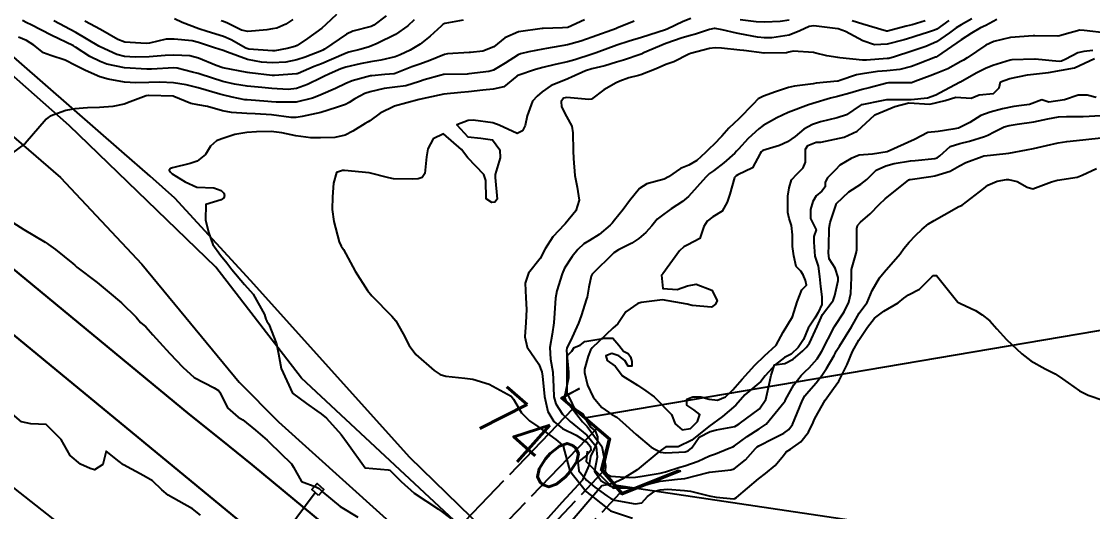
# Model space of a CAD drawing. Header units: metres. Extents: x 318500 to 325275, y 7408834 to 7428799.
# Drawn here: x 322981.1 to 323068.2, y 7421359.4 to 7421399.3 of the extents above; entities that cross this region are included whole.
import ezdxf
from ezdxf.enums import TextEntityAlignment as Align

# ---------------------------------------------------------------- set-up
doc = ezdxf.new("R2010")
doc.units = ezdxf.units.M
doc.header["$MEASUREMENT"] = 0
doc.linetypes.add('CONTINUO', pattern=[0])
doc.linetypes.add('TRACEJADO', pattern=[8.7, 8, -0.7])
for name, color, linetype in [('BUEIRO', 151, 'Continuous'), ('Cotas', 45, 'Continuous'), ('Curvas de Nivel 1m', 11, 'Continuous'), ('Curvas de Nivel 5m', 15, 'Continuous'), ('Divisas', 45, 'Continuous'), ('Hidrografia', 140, 'Continuous'), ('Linha Férrea', 20, 'Continuous'), ('Pontes_Viadutos_Tubos', 190, 'Continuous'), ('Pórticos', 45, 'Continuous'), ('TEXTO', 45, 'Continuous'), ('Vias Primárias', 230, 'Continuous'), ('Vias Secundárias', 230, 'Continuous')]:
    doc.layers.add(name, color=color, linetype=linetype)
doc.styles.add('Style-STANDARD', font='STANDARD.shx')

msp = doc.modelspace()

# ---------------------------------------------------------------- linework, layer by layer
at = {"layer": 'BUEIRO', "linetype": 'TRACEJADO', "flags": 128}
for points in [[(322996.659, 7421337.392), (323025.949, 7421367.812)], [(322998.421, 7421335.618), (323027.841, 7421366.174)], [(323002.664, 7421335.576), (323028.339, 7421362.63)], [(323004.302, 7421334.197), (323029.772, 7421360.946)]]:
    msp.add_lwpolyline(points, dxfattribs=at)
at = {"layer": 'BUEIRO', "linetype": 'CONTINUO'}
for points in [[(323024.949, 7421368.678, 739.691), (323026.455, 7421369.449, 736.355)], [(323026.455, 7421369.449, 736.355), (323025.076, 7421368.662, 736.358)], [(323028.833, 7421365.315, 739.679), (323024.949, 7421368.678, 739.691)], [(323024.949, 7421368.678, 739.691), (323025.076, 7421368.662, 736.358), (323028.937, 7421365.361, 736.338), (323028.833, 7421365.315, 739.679)], [(323028.937, 7421365.361, 736.338), (323028.356, 7421362.82, 736.474)], [(323028.188, 7421362.807, 740.257), (323028.833, 7421365.315, 739.679)], [(323028.188, 7421362.807, 740.257), (323028.356, 7421362.82, 736.474), (323029.942, 7421360.959, 736.472), (323029.897, 7421360.8, 740.265)], [(323029.897, 7421360.8, 740.265), (323028.188, 7421362.807, 740.257)], [(323034.685, 7421362.729, 738.948), (323029.897, 7421360.8, 740.265)], [(323034.685, 7421362.729, 738.948), (323034.491, 7421362.784, 735.22), (323029.942, 7421360.959, 736.472)]]:
    msp.add_polyline3d(points, dxfattribs=at)
at = {"layer": 'Curvas de Nivel 1m', "flags": 128}
for points, elevation in [([(323026.862, 7421399.397), (323025.5, 7421398.785), (323025.483, 7421398.778), (323025.073, 7421398.766), (323023.499, 7421398.714), (323023.417, 7421398.709), (323021.496, 7421398.447), (323020.388, 7421397.934), (323019.484, 7421397.211), (323018.581, 7421396.853), (323017.586, 7421396.76), (323017.478, 7421396.751), (323015.727, 7421396.646), (323015.475, 7421396.584), (323014.278, 7421396.102), (323013.463, 7421395.814), (323012.807, 7421395.583), (323011.451, 7421395.046), (323011.374, 7421395.028), (323010.626, 7421394.962), (323009.557, 7421394.87), (323009.448, 7421394.854), (323007.973, 7421394.463), (323007.439, 7421394.238), (323006.622, 7421393.822), (323005.424, 7421393.318), (323005.222, 7421393.234), (323004.734, 7421393.04), (323003.417, 7421392.717), (323001.788, 7421392.704), (323001.417, 7421392.739), (323001.102, 7421392.77), (322999.418, 7421392.893), (322999.225, 7421392.919), (322998.214, 7421393.128), (322997.422, 7421393.303), (322997.204, 7421393.361), (322995.431, 7421393.885), (322994.472, 7421394.137), (322993.437, 7421394.3), (322992.313, 7421394.331), (322991.437, 7421394.324), (322990.37, 7421394.297), (322989.436, 7421394.335), (322988.127, 7421394.573), (322987.442, 7421394.767), (322986.274, 7421395.288), (322985.723, 7421395.566), (322985.454, 7421395.708), (322984.633, 7421396.134), (322983.462, 7421396.505), (322982.851, 7421396.716), (322982.067, 7421397.341), (322981.476, 7421397.73), (322980.841, 7421397.998)], 743), ([(323017.001, 7421399.384), (323015.503, 7421399.109), (323015.358, 7421399.046), (323015.196, 7421398.903), (323014.309, 7421398.094), (323013.485, 7421397.436), (323012.689, 7421396.932), (323011.864, 7421396.554), (323011.472, 7421396.413), (323010.308, 7421396.127), (323009.465, 7421395.986), (323008.617, 7421395.835), (323007.458, 7421395.56), (323007.047, 7421395.415), (323006.131, 7421395.02), (323005.674, 7421394.799), (323005.445, 7421394.687), (323004.335, 7421394.148), (323003.431, 7421393.821), (323002.753, 7421393.744), (323001.431, 7421393.823), (323000.622, 7421393.903), (322999.434, 7421394.027), (322998.394, 7421394.167), (322997.439, 7421394.389), (322995.612, 7421394.994), (322995.448, 7421395.044), (322994.989, 7421395.167), (322993.745, 7421395.477), (322993.453, 7421395.5), (322991.644, 7421395.409), (322991.452, 7421395.402), (322991.279, 7421395.394), (322989.453, 7421395.495), (322988.006, 7421395.812), (322987.457, 7421396.02), (322986.62, 7421396.441), (322985.469, 7421397.195), (322985.288, 7421397.302), (322983.483, 7421398.172), (322981.847, 7421398.993), (322981.497, 7421399.171), (322981.15, 7421399.355)], 744), ([(323010.742, 7421399.731), (323009.732, 7421398.977), (323009.499, 7421398.871), (323008.011, 7421398.479), (323007.492, 7421398.244), (323005.72, 7421397.026), (323005.568, 7421396.94), (323005.478, 7421396.903), (323004.145, 7421396.374), (323003.466, 7421396.146), (323002.559, 7421395.974), (323001.463, 7421395.92), (323000.594, 7421395.962), (322999.466, 7421396.197), (322997.835, 7421396.774), (322997.477, 7421396.911), (322996.763, 7421397.147), (322995.476, 7421397.576), (322994.943, 7421397.703), (322993.48, 7421397.849), (322992.844, 7421397.835), (322991.474, 7421397.511), (322991.22, 7421397.476), (322989.475, 7421397.604), (322988.918, 7421397.808), (322987.49, 7421398.621), (322986.233, 7421399.289)], 746), ([(323035.513, 7421399.527), (323034.88, 7421399.269), (323033.574, 7421398.659), (323033.5, 7421398.625), (323033.446, 7421398.608), (323031.493, 7421397.979), (323030.505, 7421397.684), (323029.486, 7421397.357), (323027.815, 7421396.735), (323027.572, 7421396.645), (323027.478, 7421396.616), (323026.065, 7421396.16), (323025.468, 7421395.989), (323024.464, 7421395.776), (323023.461, 7421395.545), (323022.879, 7421395.378), (323021.451, 7421394.882), (323021.41, 7421394.861), (323021.362, 7421394.821), (323020.294, 7421393.975), (323019.434, 7421393.772), (323018.585, 7421393.701), (323017.43, 7421393.566), (323016.796, 7421393.513), (323015.427, 7421393.363), (323015.039, 7421393.291), (323013.42, 7421392.92), (323011.415, 7421392.405), (323010.25, 7421391.809), (323009.402, 7421391.212), (323009.261, 7421391.122), (323009.032, 7421390.984), (323008.028, 7421390.356), (323007.386, 7421390.035), (323006.554, 7421389.841), (323005.382, 7421389.804), (323004.595, 7421389.828), (323003.384, 7421389.985), (323002.237, 7421390.221), (323001.389, 7421390.322), (323000.184, 7421390.302), (322999.387, 7421390.246), (322998.433, 7421390.076), (322997.379, 7421389.743), (322996.937, 7421389.584), (322996.441, 7421389.149), (322996.046, 7421388.467), (322995.352, 7421387.931), (322994.779, 7421387.738), (322993.343, 7421387.387), (322993.204, 7421387.331), (322993.081, 7421387.194), (322993.184, 7421387.038), (322993.337, 7421386.902), (322994.385, 7421386.229), (322995.326, 7421385.806), (322996.721, 7421385.751), (322997.324, 7421385.529), (322997.516, 7421385.332), (322997.573, 7421385.136), (322997.517, 7421384.937), (322997.314, 7421384.771), (322996.059, 7421384.402), (322996.033, 7421383.153), (322996.288, 7421382.137), (322996.644, 7421381.146), (322997.251, 7421380.273), (322997.783, 7421379.669), (322998.171, 7421379.126), (322999.222, 7421377.894), (322999.923, 7421377.099), (323000.828, 7421375.443), (323000.946, 7421375.084), (323001.02, 7421374.924), (323001.176, 7421374.671), (323001.818, 7421373.073), (323001.973, 7421372.246), (323002.193, 7421371.069), (323003.1, 7421369.06), (323004.261, 7421368.212), (323005.086, 7421367.616), (323005.434, 7421367.375), (323005.865, 7421367.018), (323007.06, 7421365.697), (323007.585, 7421364.995), (323009.02, 7421362.98), (323010.905, 7421362.838), (323011.018, 7421362.796), (323011.946, 7421361.872), (323013, 7421360.92), (323014.981, 7421359.633), (323015.993, 7421358.885)], 741), ([(323006.686, 7421399.838), (323005.835, 7421399.025), (323005.497, 7421398.72), (323004.332, 7421397.891), (323003.483, 7421397.317), (323003.311, 7421397.233), (323002.69, 7421397.068), (323001.672, 7421396.883), (323001.477, 7421396.879), (322999.564, 7421397.024), (322999.479, 7421397.041), (322999.32, 7421397.112), (322998.136, 7421397.78), (322997.489, 7421398.065), (322996.179, 7421398.468), (322995.493, 7421398.68), (322994.144, 7421399.18), (322993.504, 7421399.488)], 747), ([(323003.143, 7421399.426), (323002.562, 7421399.069), (323001.831, 7421398.742), (323001.496, 7421398.668), (323001.014, 7421398.606), (322999.493, 7421398.456), (322998.959, 7421398.583), (322997.834, 7421399.135), (322997.502, 7421399.271), (322997.314, 7421399.331)], 748), ([(323058.356, 7421399.489), (323057.51, 7421399.005), (323057.098, 7421398.754), (323056.561, 7421398.354), (323055.493, 7421397.622), (323054.634, 7421397.233), (323053.485, 7421396.862), (323052.063, 7421396.411), (323051.617, 7421396.279), (323051.478, 7421396.258), (323049.791, 7421396.13), (323049.475, 7421396.128), (323047.62, 7421396.327), (323047.478, 7421396.343), (323046.558, 7421396.484), (323045.685, 7421396.7), (323045.482, 7421396.746), (323043.835, 7421396.876), (323043.482, 7421396.774), (323043.289, 7421396.724), (323041.481, 7421396.694), (323039.814, 7421396.906), (323039.484, 7421396.956), (323037.993, 7421397.11), (323037.485, 7421397.137), (323037.03, 7421397.07), (323035.48, 7421396.677), (323035.348, 7421396.632), (323034.114, 7421396.006), (323033.467, 7421395.783), (323032.696, 7421395.437), (323031.454, 7421394.934), (323031.258, 7421394.887), (323030.473, 7421394.7), (323029.723, 7421394.428), (323029.444, 7421394.29), (323028.44, 7421393.72), (323027.423, 7421392.971), (323027.227, 7421392.938), (323025.425, 7421393.098), (323025.159, 7421393.029), (323024.964, 7421392.767), (323024.985, 7421392.336), (323025.408, 7421391.554), (323025.839, 7421390.756), (323025.924, 7421390.223), (323025.942, 7421388.754), (323025.978, 7421388.136), (323026.087, 7421386.753), (323026.277, 7421385.804), (323026.434, 7421384.749), (323026.165, 7421383.894), (323025.291, 7421382.82), (323025.263, 7421382.788), (323025.239, 7421382.761), (323024.28, 7421381.77), (323023.676, 7421380.784), (323023.252, 7421380.006), (323022.305, 7421378.804), (323022.026, 7421378.011), (323022.096, 7421376.807), (323022.149, 7421375.852), (323022.099, 7421374.806), (323021.996, 7421373.636), (323022.188, 7421372.805), (323023.139, 7421371.412), (323023.398, 7421370.786), (323023.454, 7421370.456), (323023.616, 7421368.782), (323023.877, 7421367.568), (323024.359, 7421366.771), (323025.072, 7421366.202), (323026.173, 7421365.639), (323027.055, 7421365.074), (323027.338, 7421364.736), (323027.369, 7421364.411), (323027.039, 7421364.021), (323026.332, 7421363.445), (323026.392, 7421362.746), (323027.012, 7421361.989), (323027.706, 7421361.428), (323028.667, 7421360.715), (323028.997, 7421360.49), (323029.332, 7421360.368), (323030.991, 7421360.065), (323031.518, 7421360.149), (323031.989, 7421360.67), (323032.572, 7421361.096), (323033.006, 7421361.216), (323033.6, 7421361.246), (323035.005, 7421361.151), (323035.48, 7421361.098), (323037.001, 7421360.719), (323037.583, 7421360.594), (323038.998, 7421360.473), (323039.087, 7421360.491), (323039.22, 7421360.577), (323041.015, 7421362.099), (323041.595, 7421362.541), (323042.367, 7421363.193), (323043.042, 7421363.995), (323043.27, 7421364.295), (323043.604, 7421364.514), (323044.457, 7421365.108), (323045.071, 7421365.885), (323045.283, 7421366.291), (323045.375, 7421366.496), (323045.601, 7421367.008), (323046.435, 7421368.48), (323046.701, 7421368.881), (323047.115, 7421369.441), (323047.54, 7421370.048), (323047.776, 7421370.46), (323048.216, 7421371.382), (323048.664, 7421372.447), (323049.169, 7421373.378), (323049.605, 7421374.007), (323049.889, 7421374.433), (323050.452, 7421375.17), (323051.2, 7421375.728), (323052.361, 7421376.403), (323052.828, 7421376.783), (323053.22, 7421377.068), (323054.097, 7421377.511), (323054.981, 7421378.373), (323055.1, 7421378.513), (323055.242, 7421378.617), (323055.492, 7421378.615), (323055.703, 7421378.363), (323057.212, 7421376.458), (323057.44, 7421376.337), (323058.661, 7421375.775), (323059.201, 7421375.434), (323059.823, 7421374.931), (323060.39, 7421374.298), (323061.177, 7421373.435), (323062.419, 7421372.271), (323063.152, 7421371.694), (323064.334, 7421371.05), (323065.136, 7421370.639), (323065.75, 7421370.224), (323067.12, 7421369.249), (323067.816, 7421368.898), (323069.113, 7421368.473)], 739), ([(323060.391, 7421399.427), (323059.51, 7421398.953), (323059.077, 7421398.746), (323058.338, 7421398.327), (323057.495, 7421397.795), (323055.574, 7421396.462), (323055.48, 7421396.399), (323055.464, 7421396.386), (323055.412, 7421396.371), (323054.025, 7421395.832), (323053.468, 7421395.622), (323052.498, 7421395.371), (323051.463, 7421395.277), (323050.691, 7421395.202), (323049.459, 7421395.023), (323048.972, 7421394.94), (323047.632, 7421394.468), (323047.496, 7421394.423), (323047.449, 7421394.411), (323045.692, 7421394.25), (323045.446, 7421394.219), (323043.953, 7421394.011), (323043.441, 7421393.909), (323042.406, 7421393.57), (323041.43, 7421393.197), (323040.99, 7421392.993), (323040.568, 7421392.563), (323039.408, 7421391.374), (323038.614, 7421390.592), (323038.039, 7421389.951), (323037.38, 7421389.281), (323037.029, 7421388.959), (323036.711, 7421388.617), (323036.005, 7421387.976), (323035.355, 7421387.605), (323034.661, 7421387.33), (323033.699, 7421386.655), (323033.338, 7421386.467), (323031.934, 7421386.074), (323031.33, 7421385.689), (323030.515, 7421384.692), (323030.007, 7421384.003), (323029.296, 7421383.128), (323029.117, 7421382.889), (323028.962, 7421382.715), (323028.048, 7421381.959), (323027.271, 7421381.485), (323026.807, 7421381.204), (323026.307, 7421380.75), (323025.846, 7421380.162), (323025.245, 7421379.224), (323025.035, 7421378.763), (323024.62, 7421377.368), (323024.505, 7421376.771), (323024.41, 7421375.554), (323024.378, 7421374.772), (323024.242, 7421373.846), (323024.031, 7421372.777), (323024.1, 7421371.821), (323024.293, 7421370.773), (323024.339, 7421369.544), (323024.372, 7421368.771), (323024.529, 7421368.203), (323025.086, 7421367.351), (323025.709, 7421366.754), (323027.064, 7421365.652), (323027.8, 7421364.729), (323027.894, 7421363.87), (323027.662, 7421362.73), (323028.228, 7421361.937), (323029.008, 7421361.503), (323029.644, 7421361.338), (323031.007, 7421361.363), (323032.027, 7421361.652), (323033.012, 7421361.898), (323034.434, 7421362.058), (323035.015, 7421362.133), (323036.912, 7421362.602), (323036.994, 7421362.627), (323037.021, 7421362.637), (323038.775, 7421362.831), (323039.025, 7421362.916), (323039.956, 7421363.646), (323040.765, 7421364.554), (323040.911, 7421364.693), (323041.053, 7421364.781), (323042.211, 7421365.385), (323043.07, 7421365.823), (323043.486, 7421366.103), (323043.771, 7421366.513), (323044.169, 7421367.429), (323044.594, 7421368.505), (323044.776, 7421368.833), (323045.111, 7421369.226), (323045.716, 7421369.896), (323046.158, 7421370.485), (323046.551, 7421371.067), (323047.155, 7421372.112), (323047.279, 7421372.348), (323047.343, 7421372.467), (323047.588, 7421372.887), (323048.566, 7421374.449), (323048.796, 7421374.836), (323049.197, 7421375.553), (323049.57, 7421376.079), (323049.838, 7421376.441), (323050.259, 7421377.4), (323050.851, 7421378.426), (323051.245, 7421378.903), (323052.526, 7421380.401), (323052.844, 7421380.818), (323053.274, 7421381.349), (323053.784, 7421381.883), (323054.32, 7421382.38), (323054.849, 7421382.823), (323055.301, 7421383.108), (323056.12, 7421383.546), (323057.318, 7421384.23), (323057.394, 7421384.263), (323057.566, 7421384.336), (323059.334, 7421385.701), (323059.67, 7421385.974), (323060.411, 7421386.299), (323061.191, 7421386.442), (323061.342, 7421386.439), (323062.043, 7421386.279), (323062.872, 7421385.804), (323063.334, 7421385.667), (323064.847, 7421386.237), (323065.224, 7421386.349), (323065.342, 7421386.373), (323066.928, 7421386.633), (323067.349, 7421386.782), (323068.501, 7421387.337)], 738), ([(323043.513, 7421399.388), (323042.773, 7421399.276), (323041.51, 7421399.227), (323040.825, 7421399.246), (323039.512, 7421399.406)], 741), ([(323054.569, 7421399.325), (323053.509, 7421399.004), (323053.021, 7421398.884), (323051.501, 7421398.491), (323051.431, 7421398.492), (323049.509, 7421399.064), (323048.641, 7421399.33)], 741), ([(323030.899, 7421399.306), (323029.5, 7421398.726), (323029.464, 7421398.711), (323027.493, 7421398.01), (323026.555, 7421397.683), (323025.486, 7421397.37), (323023.776, 7421397.079), (323023.482, 7421397.033), (323022.347, 7421396.807), (323021.646, 7421396.649), (323021.476, 7421396.575), (323020.418, 7421395.878), (323019.457, 7421395.328), (323019.086, 7421395.215), (323017.452, 7421395.013), (323017.319, 7421395.004), (323015.451, 7421394.967), (323015.393, 7421394.958), (323015.203, 7421394.902), (323013.828, 7421394.532), (323013.442, 7421394.402), (323012.32, 7421394.054), (323011.435, 7421393.923), (323010.574, 7421393.821), (323009.429, 7421393.567), (323008.99, 7421393.421), (323008.17, 7421392.992), (323007.724, 7421392.689), (323007.415, 7421392.54), (323006.692, 7421392.29), (323005.408, 7421391.879), (323003.906, 7421391.553), (323003.404, 7421391.464), (323003.007, 7421391.461), (323001.406, 7421391.675), (323000.076, 7421391.77), (322999.407, 7421391.79), (322998.143, 7421391.864), (322997.409, 7421392.002), (322996.209, 7421392.355), (322995.413, 7421392.497), (322994.855, 7421392.609), (322993.458, 7421393.189), (322993.42, 7421393.2), (322991.42, 7421393.251), (322991.391, 7421393.25), (322991.218, 7421393.222), (322989.917, 7421392.733), (322989.413, 7421392.544), (322988.505, 7421392.352), (322987.405, 7421392.283), (322986.438, 7421392.25), (322985.403, 7421392.162), (322984.681, 7421392.027), (322983.394, 7421391.573), (322983.234, 7421391.481), (322983.072, 7421391.325), (322981.37, 7421389.35), (322980.219, 7421388.505)], 742), ([(323069.365, 7421398.319), (323067.505, 7421398.554), (323067.149, 7421398.57), (323065.865, 7421398.226), (323065.601, 7421398.127), (323065.499, 7421398.099), (323065.357, 7421398.09), (323063.498, 7421398.105), (323063.342, 7421398.106), (323061.497, 7421397.979), (323060.145, 7421397.652), (323059.49, 7421397.339), (323057.979, 7421396.333), (323057.678, 7421396.136), (323057.475, 7421396.013), (323056.399, 7421395.423), (323055.46, 7421395.042), (323054.968, 7421394.864), (323053.727, 7421394.387), (323053.531, 7421394.307), (323053.449, 7421394.296), (323051.58, 7421394.286), (323051.448, 7421394.265), (323050.001, 7421393.882), (323049.439, 7421393.737), (323048.444, 7421393.45), (323047.431, 7421393.173), (323046.873, 7421393.033), (323045.422, 7421392.608), (323045.339, 7421392.583), (323045.085, 7421392.505), (323043.414, 7421391.881), (323042.495, 7421391.453), (323041.403, 7421390.822), (323041.04, 7421390.555), (323040.183, 7421389.773), (323039.375, 7421388.893), (323039.23, 7421388.724), (323039.094, 7421388.584), (323038.181, 7421387.774), (323037.348, 7421387.144), (323037.04, 7421386.91), (323036.727, 7421386.609), (323035.324, 7421385.058), (323034.829, 7421384.637), (323033.924, 7421384.038), (323033.304, 7421383.621), (323032.768, 7421383.195), (323032.326, 7421382.67), (323031.84, 7421382.116), (323031.274, 7421381.621), (323030.706, 7421381.251), (323029.624, 7421380.705), (323029.257, 7421380.458), (323027.494, 7421378.736), (323027.401, 7421378.574), (323027.224, 7421377.683), (323027.076, 7421376.877), (323027.036, 7421376.742), (323026.581, 7421375.354), (323026.384, 7421374.748), (323025.715, 7421373.304), (323025.428, 7421372.757), (323025.389, 7421372.525), (323025.556, 7421370.756), (323025.56, 7421370.319), (323025.237, 7421368.759), (323025.329, 7421368.526), (323026.698, 7421366.744), (323027.074, 7421366.346), (323028.261, 7421364.722), (323028.562, 7421363.182), (323028.536, 7421362.717), (323028.74, 7421362.437), (323029.016, 7421362.317), (323030.521, 7421362.194), (323031.015, 7421362.22), (323031.399, 7421362.294), (323033.019, 7421362.564), (323033.46, 7421362.653), (323034.623, 7421363.039), (323035.028, 7421363.149), (323036.112, 7421363.535), (323037.04, 7421363.955), (323037.505, 7421364.133), (323038.634, 7421364.584), (323038.925, 7421364.709), (323039.053, 7421364.781), (323040.093, 7421365.537), (323041.074, 7421366.175), (323041.311, 7421366.312), (323041.626, 7421366.542), (323043.098, 7421368.325), (323043.17, 7421368.448), (323043.201, 7421368.519), (323043.9, 7421369.731), (323044.487, 7421370.506), (323044.806, 7421370.832), (323045.139, 7421371.129), (323045.79, 7421371.851), (323046.174, 7421372.485), (323047.179, 7421374.418), (323047.207, 7421374.47), (323047.973, 7421375.684), (323048.35, 7421376.459), (323048.518, 7421377.159), (323048.564, 7421378.457), (323048.588, 7421379.115), (323048.948, 7421380.453), (323048.998, 7421380.719), (323049.003, 7421382.453), (323049.06, 7421382.686), (323049.298, 7421382.974), (323050.101, 7421383.645), (323050.841, 7421384.427), (323051.324, 7421384.866), (323053.247, 7421386.391), (323053.303, 7421386.428), (323053.341, 7421386.436), (323055.031, 7421386.686), (323055.346, 7421386.738), (323056.595, 7421387.108), (323057.358, 7421387.536), (323057.876, 7421387.819), (323059.216, 7421388.312), (323059.334, 7421388.347), (323059.371, 7421388.355), (323061.132, 7421388.534), (323061.374, 7421388.575), (323062.801, 7421388.847), (323063.38, 7421388.957), (323064.429, 7421389.199), (323065.388, 7421389.407), (323066.091, 7421389.521), (323067.392, 7421389.66), (323067.887, 7421389.708), (323069.395, 7421389.88)], 737), ([(323068.198, 7421396.91), (323067.486, 7421396.845), (323066.986, 7421396.714), (323066.01, 7421396.225), (323065.655, 7421396.051), (323065.477, 7421396.029), (323063.515, 7421396.224), (323063.479, 7421396.224), (323061.609, 7421396.157), (323061.478, 7421396.136), (323060.083, 7421395.691), (323059.467, 7421395.452), (323058.72, 7421395.062), (323057.45, 7421394.356), (323057.416, 7421394.341), (323056.14, 7421393.659), (323055.434, 7421393.276), (323054.765, 7421393.042), (323053.428, 7421392.916), (323052.911, 7421392.915), (323051.427, 7421392.895), (323051.015, 7421392.837), (323049.421, 7421392.511), (323049.374, 7421392.497), (323049.274, 7421392.451), (323048.178, 7421391.697), (323047.41, 7421391.445), (323046.043, 7421391.127), (323045.404, 7421390.905), (323044.7, 7421390.511), (323043.995, 7421389.917), (323043.384, 7421389.496), (323042.723, 7421389.194), (323041.373, 7421388.775), (323041.234, 7421388.69), (323041.154, 7421388.553), (323040.536, 7421387.379), (323039.344, 7421386.815), (323039.188, 7421386.737), (323039.072, 7421386.583), (323038.686, 7421385.227), (323038.454, 7421384.589), (323038.048, 7421383.853), (323037.302, 7421383.39), (323036.849, 7421383.054), (323036.559, 7421382.611), (323036.247, 7421381.644), (323035.267, 7421381.12), (323034.949, 7421380.95), (323034.593, 7421380.64), (323033.241, 7421378.772), (323033.187, 7421378.714), (323033.134, 7421378.661), (323033.224, 7421377.583), (323034.39, 7421377.475), (323035.227, 7421377.797), (323035.934, 7421377.915), (323037.222, 7421377.431), (323037.645, 7421376.596), (323037.514, 7421376.288), (323037.202, 7421376.042), (323035.627, 7421376.2), (323035.205, 7421376.295), (323033.21, 7421376.66), (323031.464, 7421376.42), (323031.205, 7421376.362), (323030.219, 7421375.67), (323029.585, 7421374.704), (323029.176, 7421374.344), (323027.473, 7421372.735), (323027.341, 7421372.553), (323027.15, 7421372.071), (323026.86, 7421371.017), (323026.866, 7421370.743), (323027.115, 7421369.713), (323027.565, 7421368.733), (323028.266, 7421367.897), (323029.086, 7421367.339), (323029.48, 7421367.1), (323029.947, 7421366.697), (323031.065, 7421365.703), (323032.275, 7421364.668), (323033.044, 7421364.26), (323033.475, 7421364.222), (323035.045, 7421364.299), (323035.303, 7421364.369), (323035.601, 7421364.622), (323036.197, 7421365.479), (323037.07, 7421365.958), (323037.586, 7421366.081), (323039.077, 7421366.359), (323039.229, 7421366.426), (323039.448, 7421366.574), (323041.092, 7421367.778), (323041.598, 7421368.543), (323041.894, 7421369.763), (323042.036, 7421370.536), (323042.317, 7421371.357), (323043.144, 7421371.48), (323043.843, 7421371.82), (323044.621, 7421372.505), (323044.899, 7421372.767), (323045.166, 7421373.128), (323045.787, 7421374.491), (323046.211, 7421375.468), (323046.992, 7421376.473), (323047.089, 7421376.595), (323047.218, 7421376.99), (323047.488, 7421378.215), (323047.486, 7421378.468), (323047.247, 7421379.22), (323046.769, 7421379.991), (323046.715, 7421380.478), (323046.744, 7421381.001), (323046.772, 7421382.478), (323046.839, 7421382.934), (323047.319, 7421384.386), (323047.34, 7421384.45), (323047.354, 7421384.47), (323048.364, 7421385.426), (323049.336, 7421386.051), (323049.827, 7421386.443), (323050.594, 7421387.189), (323051.357, 7421387.547), (323052.035, 7421387.735), (323053.363, 7421387.952), (323053.762, 7421387.988), (323055.366, 7421388.13), (323055.55, 7421388.185), (323055.759, 7421388.364), (323056.61, 7421389.123), (323057.385, 7421389.363), (323058.176, 7421389.54), (323059.394, 7421389.93), (323059.671, 7421390.032), (323060.188, 7421390.302), (323060.985, 7421390.713), (323061.405, 7421390.831), (323062.049, 7421390.923), (323063.409, 7421391.129), (323064.533, 7421391.365), (323065.413, 7421391.532), (323066.076, 7421391.561), (323067.413, 7421391.542), (323068.867, 7421391.641)], 736), ([(322979.697, 7421383.374), (322981.275, 7421382.36), (322982.999, 7421381.324), (322983.157, 7421381.22), (322983.258, 7421381.155), (322983.826, 7421380.743), (322985.243, 7421379.599), (322985.399, 7421379.455), (322985.583, 7421379.295), (322987.222, 7421378.061), (322988.204, 7421377.255), (322989.197, 7421376.405), (322990.388, 7421375.228), (322990.761, 7421374.809), (322991.172, 7421374.445), (322991.766, 7421373.811), (322992.289, 7421373.203), (322993.147, 7421372.295), (322994.188, 7421371.174), (322995.118, 7421370.339), (322996.746, 7421369.503), (322997.102, 7421369.283), (322997.202, 7421369.138), (322997.832, 7421367.873), (322998.698, 7421367.116), (322999.077, 7421366.881), (323000.099, 7421366.06), (323001.052, 7421365.234), (323001.219, 7421365.078), (323003.024, 7421363.313), (323003.187, 7421363.057), (323003.845, 7421361.884), (323005.004, 7421361.451), (323005.294, 7421361.317), (323005.585, 7421361.021), (323006.983, 7421359.839), (323008.437, 7421358.985)], 742), ([(322995.642, 7421359.153), (322994.977, 7421359.648), (322993.868, 7421360.295), (322992.994, 7421360.78), (322992.492, 7421361.198), (322991.73, 7421361.932), (322991.011, 7421362.35), (322989.38, 7421363.236), (322989.024, 7421363.505), (322987.956, 7421364.336), (322987.687, 7421363.26), (322987.016, 7421362.821), (322986.667, 7421362.924), (322985.862, 7421363.287), (322985.03, 7421363.985), (322984.294, 7421365.308), (322983.068, 7421366.521), (322981.833, 7421366.574), (322981.071, 7421366.724), (322980.329, 7421367.358)], 742)]:
    msp.add_lwpolyline(points, dxfattribs=dict(at, elevation=elevation))
at = {"layer": 'Curvas de Nivel 5m', "flags": 128}
for points, elevation in [([(323013.016, 7421399.418), (323012.504, 7421398.935), (323011.493, 7421398.229), (323010.001, 7421397.488), (323009.483, 7421397.257), (323009.28, 7421397.184), (323008.581, 7421396.989), (323007.691, 7421396.783), (323007.476, 7421396.712), (323006.296, 7421396.189), (323005.462, 7421395.837), (323004.887, 7421395.61), (323003.561, 7421395.058), (323003.484, 7421395.025), (323003.449, 7421395.014), (323001.639, 7421394.886), (323001.447, 7421394.89), (322999.645, 7421395.107), (322999.45, 7421395.133), (322999.422, 7421395.139), (322997.456, 7421395.515), (322996.902, 7421395.699), (322995.461, 7421396.299), (322994.762, 7421396.47), (322993.463, 7421396.53), (322992.759, 7421396.497), (322991.462, 7421396.403), (322990.307, 7421396.386), (322989.462, 7421396.437), (322988.819, 7421396.605), (322987.469, 7421397.211), (322987.429, 7421397.23), (322987.367, 7421397.272), (322985.486, 7421398.393), (322983.692, 7421399.318)], 745), ([(323056.504, 7421399.366), (323055.504, 7421398.654), (323055.317, 7421398.558), (323054.754, 7421398.377), (323053.812, 7421398.072), (323053.496, 7421397.97), (323052.873, 7421397.778), (323051.49, 7421397.429), (323050.444, 7421397.39), (323049.493, 7421397.716), (323048.08, 7421398.464), (323047.503, 7421398.669), (323047.259, 7421398.718), (323045.506, 7421398.917), (323045.142, 7421398.869), (323044.367, 7421398.517), (323043.496, 7421398.176), (323042.091, 7421397.948), (323041.494, 7421397.939), (323040.944, 7421398.008), (323039.497, 7421398.266), (323039.232, 7421398.319), (323038.062, 7421398.602), (323037.502, 7421398.715), (323037.399, 7421398.714), (323037.027, 7421398.615), (323035.883, 7421398.24), (323035.495, 7421398.14), (323034.804, 7421397.952), (323033.488, 7421397.477), (323031.611, 7421396.688), (323031.525, 7421396.643), (323031.479, 7421396.622), (323030.039, 7421396.137), (323029.469, 7421395.96), (323028.514, 7421395.674), (323027.46, 7421395.426), (323026.935, 7421395.268), (323025.802, 7421394.756), (323025.57, 7421394.637), (323025.448, 7421394.595), (323024.14, 7421394.079), (323023.431, 7421393.555), (323023.019, 7421393.203), (323022.641, 7421392.802), (323022.201, 7421391.601), (323022.049, 7421390.81), (323021.808, 7421390.399), (323021.39, 7421390.171), (323019.912, 7421390.835), (323019.402, 7421391.047), (323017.801, 7421391.261), (323017.403, 7421391.219), (323016.489, 7421390.884), (323017.385, 7421389.899), (323018.444, 7421389.795), (323019.382, 7421389.665), (323019.98, 7421388.834), (323019.99, 7421388.205), (323019.602, 7421386.837), (323019.593, 7421386.582), (323019.755, 7421384.836), (323019.561, 7421384.593), (323019.316, 7421384.564), (323018.854, 7421384.847), (323018.83, 7421386.343), (323018.666, 7421386.85), (323017.36, 7421388.192), (323016.865, 7421388.878), (323015.389, 7421390.14), (323014.561, 7421389.729), (323014.112, 7421388.913), (323014.004, 7421388.27), (323013.888, 7421386.915), (323013.666, 7421386.588), (323013.336, 7421386.488), (323012.859, 7421386.451), (323011.335, 7421386.479), (323010.94, 7421386.56), (323009.34, 7421386.98), (323007.342, 7421387.162), (323007.183, 7421387.161), (323006.697, 7421387.01), (323006.457, 7421386.139), (323006.356, 7421385.014), (323006.331, 7421383.988), (323006.463, 7421383.012), (323006.916, 7421381.354), (323007.084, 7421381.003), (323007.157, 7421380.899), (323007.257, 7421380.731), (323008.217, 7421378.99), (323009.216, 7421377.402), (323009.567, 7421376.975), (323011.186, 7421375.333), (323011.521, 7421374.945), (323012.106, 7421373.873), (323012.59, 7421372.929), (323013.149, 7421372.213), (323014.633, 7421370.905), (323015.125, 7421370.584), (323015.574, 7421370.442), (323017.121, 7421370.285), (323017.793, 7421370.187), (323019.114, 7421369.79), (323020.893, 7421368.822), (323021.098, 7421368.573), (323021.734, 7421367.458), (323022.394, 7421366.8), (323023.073, 7421366.342), (323024.521, 7421365.306), (323025.052, 7421364.864), (323025.156, 7421364.759), (323025.165, 7421364.642), (323025.673, 7421362.753), (323027.003, 7421361.063), (323027.179, 7421360.915), (323027.396, 7421360.734), (323028.982, 7421359.495), (323030.762, 7421358.894)], 740)]:
    msp.add_lwpolyline(points, dxfattribs=dict(at, elevation=elevation))
at = {"layer": 'Divisas'}
for points in [[(323160.93, 7421188.382), (323132.253, 7421236.821), (323120.066, 7421256.358), (323102.05, 7421276.191), (323084.184, 7421296.424), (323051.623, 7421326.535), (323030.625, 7421346.362), (323012.651, 7421363.828), (322999.698, 7421378.217), (322993.538, 7421384.913), (322991.53, 7421386.691), (322989.229, 7421388.715), (322976.779, 7421399.55), (322962.433, 7421411.858), (322945.804, 7421425), (322924.207, 7421441.683), (322906.988, 7421456.138)], [(323053.405, 7421293.832), (323038.944, 7421307.117), (323036.909, 7421309.641), (323034.244, 7421312.63), (323023.633, 7421325.346), (323018.203, 7421331.275), (323013.396, 7421335.612), (323000, 7421346.093), (322991.829, 7421352.384), (322964.935, 7421373.552), (322956.907, 7421379.54), (322942.934, 7421389.787), (322921.79, 7421404.92), (322893.41, 7421426.952)]]:
    msp.add_lwpolyline(points, dxfattribs=at)
at = {"layer": 'Hidrografia'}
for points in [[(323022.611, 7421357.46), (323025.048, 7421360.201), (323026.724, 7421362.028), (323027.268, 7421363.232), (323027.364, 7421363.9), (323027.65, 7421364.472), (323027.937, 7421365.14), (323027.937, 7421365.522), (323027.746, 7421365.999), (323027.364, 7421366.285), (323026.982, 7421366.953), (323026.791, 7421367.334), (323026.314, 7421367.621), (323026.027, 7421367.907), (323025.741, 7421368.479), (323025.455, 7421369.052), (323025.455, 7421369.815), (323025.455, 7421370.483), (323025.455, 7421370.96), (323025.455, 7421371.628), (323025.455, 7421372.105), (323025.837, 7421372.486), (323026.027, 7421372.773), (323026.505, 7421372.963), (323026.887, 7421373.25), (323028.509, 7421373.536), (323028.891, 7421373.536), (323029.082, 7421373.536), (323029.177, 7421373.536), (323029.655, 7421372.963), (323030.036, 7421372.486), (323030.418, 7421372.296), (323030.609, 7421372.009), (323030.705, 7421371.628), (323030.705, 7421371.246), (323030.418, 7421371.246), (323030.132, 7421371.723), (323029.655, 7421372.105), (323029.082, 7421372.296), (323028.605, 7421372.105), (323028.7, 7421371.723), (323029.368, 7421371.246), (323029.941, 7421370.483), (323031.182, 7421369.72), (323031.85, 7421369.243), (323032.518, 7421368.766), (323033.95, 7421367.334), (323034.236, 7421366.571), (323034.809, 7421366.094), (323035.477, 7421366.19), (323036.05, 7421366.762), (323036.241, 7421367.334), (323035.764, 7421367.716), (323035.191, 7421368.098), (323035.191, 7421368.575), (323035.668, 7421368.766), (323036.336, 7421368.766), (323037.005, 7421368.575), (323037.673, 7421368.479), (323038.341, 7421368.766), (323038.914, 7421369.338), (323039.677, 7421370.197), (323040.727, 7421371.342), (323041.491, 7421372.105), (323042.445, 7421372.963), (323043.018, 7421374.013), (323043.782, 7421375.253), (323044.163, 7421376.493), (323044.545, 7421377.448), (323044.927, 7421377.829), (323044.832, 7421378.211), (323044.641, 7421378.688), (323044.45, 7421378.974), (323044.068, 7421379.356), (323043.877, 7421380.214), (323043.782, 7421380.978), (323043.782, 7421381.932), (323043.686, 7421382.695), (323043.495, 7421383.267), (323043.4, 7421383.744), (323043.4, 7421384.221), (323043.4, 7421385.08), (323043.495, 7421385.748), (323043.686, 7421386.416), (323044.163, 7421386.893), (323044.641, 7421387.37), (323044.832, 7421387.847), (323044.832, 7421388.515), (323044.832, 7421388.896), (323045.023, 7421389.182), (323045.691, 7421389.469), (323046.073, 7421389.469), (323047.992, 7421389.883), (323049.042, 7421390.36), (323050.473, 7421391.695), (323052.096, 7421392.363), (323053.241, 7421392.649), (323054.96, 7421392.554), (323056.2, 7421392.84), (323057.06, 7421393.126), (323058.3, 7421393.031), (323058.969, 7421393.317), (323060.114, 7421393.413), (323060.591, 7421393.89), (323060.687, 7421394.367), (323061.45, 7421394.653), (323062.882, 7421394.939), (323064.6, 7421395.13), (323066.716, 7421395.513), (323068.338, 7421396.277)], [(323068.476, 7421393.09), (323067.741, 7421393.274), (323067.007, 7421393.274), (323065.905, 7421392.907), (323064.619, 7421392.723), (323064.068, 7421392.907), (323063.058, 7421392.539), (323062.415, 7421392.448), (323061.772, 7421392.356), (323060.854, 7421392.172), (323059.844, 7421391.897), (323059.109, 7421391.622), (323058.191, 7421391.071), (323057.273, 7421390.612), (323056.814, 7421390.52), (323055.62, 7421390.337), (323054.793, 7421390.245), (323053.691, 7421389.694), (323051.488, 7421388.684), (323050.294, 7421388.501), (323049.192, 7421388.409), (323048.549, 7421388.134), (323047.631, 7421387.583), (323047.263, 7421387.216), (323046.621, 7421386.573), (323046.437, 7421386.206), (323046.437, 7421385.839), (323046.162, 7421385.472), (323045.702, 7421385.105), (323045.427, 7421384.646), (323045.243, 7421384.003), (323045.243, 7421383.269), (323045.702, 7421382.351), (323045.519, 7421381.801), (323045.519, 7421381.342), (323045.604, 7421380.209), (323045.879, 7421379.383), (323045.971, 7421378.557), (323046.063, 7421377.73), (323046.155, 7421376.904), (323046.155, 7421376.262), (323045.879, 7421375.619), (323045.604, 7421375.16), (323045.053, 7421374.334), (323044.686, 7421373.417), (323044.227, 7421372.774), (323043.676, 7421372.223), (323043.125, 7421371.948), (323042.39, 7421371.397), (323041.564, 7421370.48), (323041.196, 7421370.021), (323040.553, 7421369.47), (323039.911, 7421368.919), (323039.176, 7421368.093), (323038.074, 7421367.175), (323036.972, 7421366.349), (323035.595, 7421365.248), (323034.493, 7421364.697), (323033.483, 7421364.697), (323032.898, 7421364.305), (323031.138, 7421362.823), (323029.933, 7421362.082), (323029.192, 7421361.712), (323028.265, 7421361.527), (323019.395, 7421351.168)]]:
    msp.add_lwpolyline(points, dxfattribs=at)
at = {"layer": 'Linha Férrea'}
for points in [[(322143.825, 7422393.254, 0.177055), (322348.62, 7422102.056), (322434.806, 7422041.149, -0.110991), (322629.993, 7421830.678), (322682.61, 7421743.599), (322746.773, 7421641.593), (322762.264, 7421616.034), (322784.09, 7421580.598, 0.089131), (322895.412, 7421449.131), (322994.737, 7421367.338, -0.08158), (323134.171, 7421212.836), (323192.504, 7421114.159, 0.09806), (323348.116, 7420944.919), (323507.932, 7420825.984), (323699.619, 7420681.705), (323733.067, 7420655.668, -0.104587), (323843.705, 7420529.863, -0.339852), (323771.4, 7420065.587)], [(323771.4, 7420065.587, 0.339852), (323843.705, 7420529.863, 0.104587), (323733.067, 7420655.668), (323699.619, 7420681.705), (323507.932, 7420825.984), (323348.116, 7420944.919, -0.09806), (323192.504, 7421114.159), (323134.171, 7421212.836, 0.08158), (322994.737, 7421367.338), (322895.412, 7421449.131, -0.089131), (322784.09, 7421580.598), (322762.264, 7421616.034), (322746.773, 7421641.593), (322682.61, 7421743.599), (322629.993, 7421830.678, 0.110991), (322434.806, 7422041.149), (322348.62, 7422102.056, -0.177055), (322143.825, 7422393.254)], [(322140.246, 7422392.292, 0.177815), (322346.493, 7422099.021), (322440.925, 7422031.999, -0.098061), (322613.888, 7421848.216), (322683.948, 7421733.892), (322746.506, 7421634.335), (322780.475, 7421578.692, 0.094269), (322901.272, 7421438.87), (322999.189, 7421358.366, -0.08072), (323136.386, 7421201.409), (323184.599, 7421119.369, 0.102464), (323355.759, 7420933.913), (323510.091, 7420819.318), (323694.288, 7420680.697, -0.007988), (323738.117, 7420646.682, -0.098634), (323840.146, 7420527.887, -0.339824), (323768.602, 7420068.543)], [(323768.602, 7420068.543, 0.339824), (323840.146, 7420527.887, 0.098634), (323738.117, 7420646.682, 0.007988), (323694.288, 7420680.697), (323510.091, 7420819.318), (323355.759, 7420933.913, -0.102464), (323184.599, 7421119.369), (323136.386, 7421201.409, 0.08072), (322999.189, 7421358.366), (322901.272, 7421438.87, -0.094269), (322780.475, 7421578.692), (322746.506, 7421634.335), (322683.948, 7421733.892), (322613.888, 7421848.216, 0.098061), (322440.925, 7422031.999), (322346.493, 7422099.021, -0.177815), (322140.246, 7422392.292)]]:
    msp.add_lwpolyline(points, format="xyb", dxfattribs=at)
at = {"layer": 'Pontes_Viadutos_Tubos'}
msp.add_lwpolyline([(323027.09, 7421364.345), (323027.006, 7421363.5), (323029.204, 7421361.345), (323030.176, 7421361.472)], dxfattribs=at)
at = {"layer": 'Pórticos'}
msp.add_lwpolyline([(322996.711, 7421349.901), (323004.949, 7421360.988)], dxfattribs=at)
msp.add_lwpolyline([(323005.217, 7421360.749), (323004.682, 7421361.227), (323005.121, 7421361.719), (323005.656, 7421361.242)], close=True, dxfattribs=at)
at = {"layer": 'TEXTO', "linetype": 'CONTINUO'}
for points in [[(323026.854, 7421367.056, 0), (323118.654, 7421382.648, 0)], [(323029.283, 7421361.623, 0), (323121.936, 7421347.82, 0)]]:
    msp.add_polyline3d(points, dxfattribs=at)
at = {"layer": 'Vias Primárias'}
for points in [[(323715.644, 7420145.548, 0), (323709.04, 7420132.939)], [(323831.088, 7420001.787, 0), (323833.844, 7420008.443, 0.220888)]]:
    msp.add_lwpolyline(points, format="xyb", dxfattribs=at)
at = {"layer": 'Vias Secundárias'}
for points in [[(323075.885, 7421302.343), (323056.607, 7421320.997), (323027.855, 7421347.903), (323003.843, 7421370.276), (322996.87, 7421379.295), (322984.95, 7421390.808), (322968.953, 7421404.952), (322946.165, 7421424.67), (322926.271, 7421440.044), (322905.949, 7421456.989)], [(322919.634, 7421441.172), (322955.787, 7421411.204), (322984.233, 7421386.601), (322990.857, 7421379.553), (322998.762, 7421369.943), (323001.967, 7421366.74), (323021.411, 7421349.228), (323050.062, 7421322.253), (323080.222, 7421293.591)]]:
    msp.add_lwpolyline(points, dxfattribs=at)

# ---------------------------------------------------------------- texts
at = {"layer": 'Cotas', "style": 'Style-STANDARD'}
msp.add_text('740', height=4, rotation=318.27621, dxfattribs=at).set_placement((323022.37, 7421365.285, 740), align=Align.MIDDLE_CENTER)

doc.saveas('drawing.dxf')
